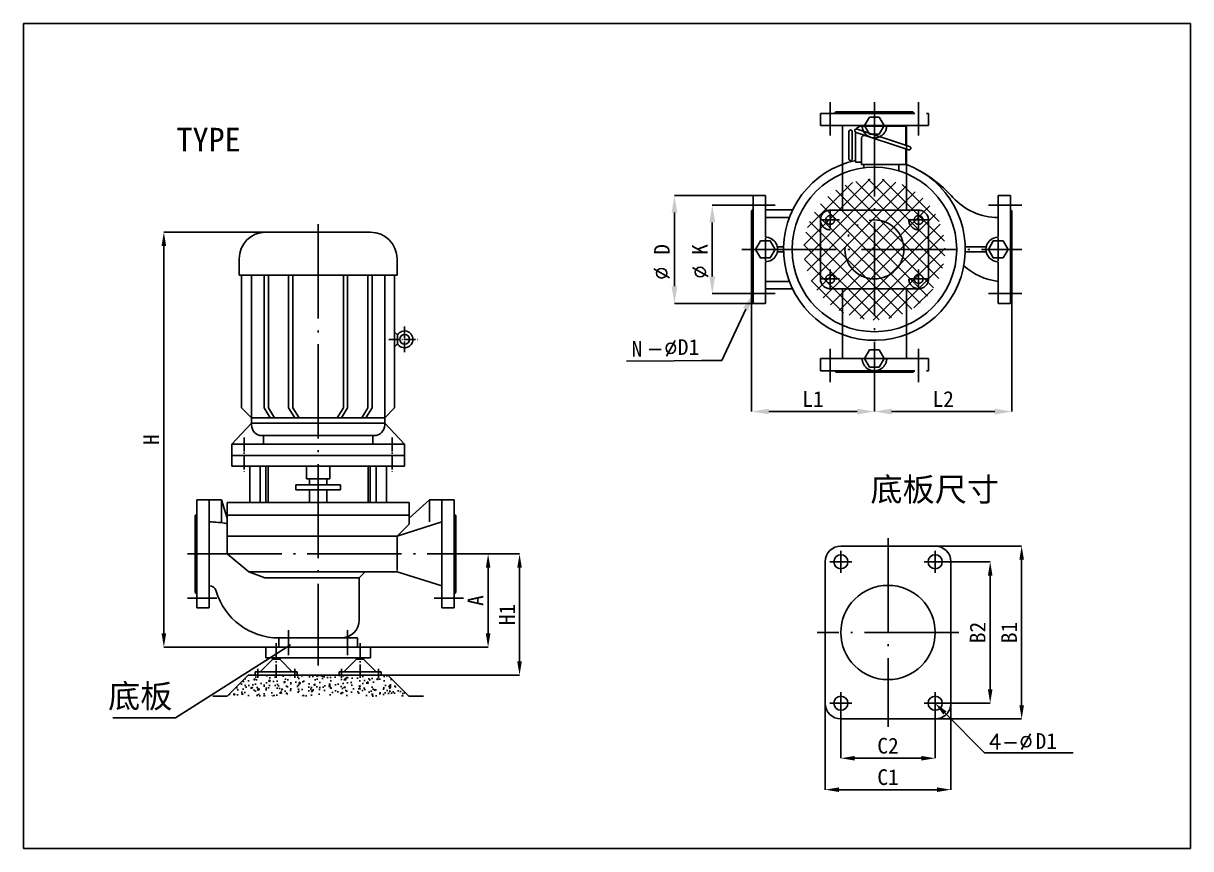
# Model space of a CAD drawing. Extents: x 1620 to 2878, y -792 to 791.
# Drawn here: x 2577.9 to 2874.9, y 119.1 to 329.1 of the extents above; entities that cross this region are included whole.
import ezdxf
from ezdxf.enums import TextEntityAlignment as Align

# ---------------------------------------------------------------- set-up
doc = ezdxf.new("R2010")
doc.units = 0
doc.header["$MEASUREMENT"] = 0
doc.linetypes.add('ACAD_ISO05W100', pattern=[34, 24, -3, 0.5, -3, 0.5, -3])
doc.linetypes.add('CEN', pattern=[30.5, 24, -3, 0.5, -3])
doc.layers.get('0').update_dxf_attribs({"linetype": 'CONTINUOUS'})
for name, color, linetype in [('BZ', 7, 'CONTINUOUS'), ('CS', 3, 'CONTINUOUS'), ('DH', 1, 'CEN'), ('X', 6, 'ACAD_ISO05W100')]:
    doc.layers.add(name, color=color, linetype=linetype)
doc.styles.add('HZTXT', font='txt.shx', dxfattribs={"bigfont": 'hztxt.shx'})
doc.styles.get("Standard").update_dxf_attribs({"font": 'SimSun.ttf', "width": 0.6})

# ---------------------------------------------------------------- blocks, each defined once
blk = doc.blocks.new('KQLDJK2')
at = {"layer": 'BZ'}
h = blk.add_hatch(dxfattribs=at)
h.set_pattern_fill('ANSI37', color=256, scale=138.896405, style=0)
h.set_pattern_definition([(45, (-749.856, -271.13), (-12.27682, 12.27682), []), (135, (-749.856, -271.13), (-12.27682, -12.27682), [])])
h.paths.add_polyline_path([(0, 120.4, 0.414214), (-120.4, 0), (0, 0)])
h.paths.add_polyline_path([(0, 120.4), (0, 0), (120.4, 0, 0.414214)])
h.paths.add_polyline_path([(120.4, 0), (0, 0), (0, -120.4, 0.414214)])
h.paths.add_polyline_path([(0, 0), (-120.4, 0, 0.414214), (0, -120.4)])
at = {"layer": 'CS'}
for p, q in [((-43.4, 201.1), (-43.4, 154.3)), ((-37.8, 201.1), (-37.8, 154.3)), ((-32, 199.9), (-32, 148.6)), ((-31.3, 199.5), (57.9, 169.8)), ((-29.3, 205.4), (59.9, 175.7)), ((-22.8, 210), (53.7, 210)), ((53.7, 210), (53.7, 177.8)), ((-21.9, 190), (-21.9, 144.7)), ((53.7, 171.2), (53.7, 144.7)), ((-32, 148.6), (-21.9, 148.6)), ((-21.9, 144.7), (53.7, 144.7)), ((-17.9, 144.7), (-17.9, 139.1)), ((41.6, 144.7), (41.6, 134))]:
    blk.add_line(p, q, dxfattribs=at)
blk.add_circle((0, 0), 140.3, dxfattribs=at)
for centre, radius, start, end in [((-40.6, 201.1), 2.77, 0, 180), ((-30.3, 202.5), 3.11, 71.5855, 251.5855), ((-22.8, 200.7), 9.26, 90, 148.719), ((-17.3, 190), 4.63, 71.5855, 180), ((58.9, 172.8), 3.11, 251.5855, 71.5855), ((0, 0), 155, 101.9225, 69.7276), ((-40.6, 154.3), 2.77, 180, 0)]:
    blk.add_arc(centre, radius, start, end, dxfattribs=at)
blk = doc.blocks.new('KQLDH')
at = {"layer": 'CS'}
for p, q in [((5.8, 9.1), (0, 14.9)), ((5.8, 9.1), (5.8, -9.1)), ((5.8, -9.1), (0, -14.9))]:
    blk.add_line(p, q, dxfattribs=at)
blk.add_circle((20.4, 0), 10, dxfattribs=at)
blk.add_arc((20.4, 0), 17.2, 211.991, 148.009, dxfattribs=at)
at = {"layer": 'DH'}
for p, q in [((20.4, 26.2), (20.4, -26.2)), ((-11.9, 0), (46.6, 0))]:
    blk.add_line(p, q, dxfattribs=at)
blk = doc.blocks.new('KQLDZ')
at = {"layer": 'BZ'}
h = blk.add_hatch(dxfattribs=at)
h.set_pattern_fill('AR-CONC', color=256, scale=3, style=0)
h.set_pattern_definition([(50, (-139.212, -109.635), (21.5178, -1.8826), [2.25, -24.75]), (355, (-139.212, -109.635), (-4.1625, 22.5658), [1.8, -19.8]), (100.451, (-137.419, -109.792), (17.3553, 20.6832), [1.9122, -21.0343]), (46.184, (-139.212, -103.635), (32.0172, -4.9656), [3.375, -37.125]), (96.636, (-136.544, -104.05), (28.04, 29.2235), [2.8683, -31.5514]), (351.184, (-139.21, -103.635), (28.04, 29.2236), [2.7, -29.7]), (21, (-136.212, -105.135), (17.9072, -12.0786), [2.25, -24.75]), (326, (-136.212, -105.135), (7.2995, 21.7545), [1.8, -19.8]), (71.451, (-134.72, -106.142), (25.2067, 9.6759), [1.9122, -21.0343]), (37.5, (-139.212, -109.635), (0.3648, 9.98682), [0, -19.56, 0, -20.1, 0, -19.875]), (7.5, (-139.212, -109.635), (7.8921, 11.83235), [0, -11.46, 0, -19.11, 0, -7.575]), (327.5, (-145.902, -109.635), (16.01467, -0.67665), [0, -7.5, 0, -23.4, 0, -31.05]), (317.5, (-148.902, -109.635), (17.4956, 3.00315), [0, -9.75, 0, -15.54, 0, -22.05])])
h.paths.add_polyline_path([(-100, -40), (-130, -70), (130, -70), (100, -40)])
at = {"layer": 'CS'}
for p, q in [((-75, 0), (75, 0)), ((-75, 0), (-75, -15)), ((75, -15), (-75, -15)), ((-65, -15), (-65, -17)), ((-65, -16), (-55, -16)), ((-55, -15), (-55, -17)), ((55, -15), (55, -17)), ((65, -16), (55, -16)), ((65, -15), (65, -17)), ((75, 0), (75, -15)), ((-65, -17), (-83, -35)), ((-65, -17), (-55, -17)), ((-55, -17), (-37, -35)), ((55, -17), (37, -35)), ((65, -17), (55, -17)), ((65, -17), (83, -35)), ((-100, -40), (-130, -70)), ((-100, -40), (100, -40)), ((-90, -35), (-30, -35)), ((-90, -35), (-90, -40)), ((-30, -35), (-30, -40)), ((90, -35), (30, -35)), ((30, -35), (30, -40)), ((90, -35), (90, -40)), ((100, -40), (130, -70)), ((-130, -70), (-150.8, -70)), ((130, -70), (150.8, -70))]:
    blk.add_line(p, q, dxfattribs=at)
at = {"layer": 'DH'}
for p, q in [((-60, 5.9), (-60, -44)), ((60, 5.9), (60, -44)), ((-86.5, -30.7), (-86.5, -44)), ((-33.5, -30.7), (-33.5, -44)), ((33.5, -30.7), (33.5, -44)), ((86.5, -30.7), (86.5, -44))]:
    blk.add_line(p, q, dxfattribs=at)
blk = doc.blocks.new('KQLDJK1')
at = {"layer": 'CS'}
for p, q in [((-89.6, 0), (89.6, 0)), ((-134.6, -45), (-134.6, -72.1)), ((134.6, -45), (134.6, -72.1)), ((-134.6, -72.1), (134.6, -72.1)), ((-130.4, -72.1), (-130.4, -294.8)), ((-113.6, -72.1), (-113.6, -323.5)), ((-92.1, -72.1), (-92.1, -294.8)), ((-84.9, -72.1), (-84.9, -294.8)), ((-50.3, -72.1), (-50.3, -294.8)), ((-43.1, -72.1), (-43.1, -294.8)), ((43.1, -72.1), (43.1, -294.8)), ((50.3, -72.1), (50.3, -294.8)), ((84.9, -72.1), (84.9, -294.8)), ((92.1, -72.1), (92.1, -294.8)), ((113.6, -72.1), (113.6, -323.5)), ((130.4, -72.1), (130.4, -294.8)), ((-113.6, -311.5), (-130.4, -294.8)), ((-113.6, -311.5), (113.6, -311.5)), ((-92.1, -294.8), (-81.5, -311.5)), ((-84.9, -294.8), (-74.3, -311.5)), ((-50.3, -294.8), (-39.7, -311.5)), ((-43.1, -294.8), (-32.5, -311.5)), ((43.1, -294.8), (32.5, -311.5)), ((50.3, -294.8), (39.7, -311.5)), ((84.9, -294.8), (74.3, -311.5)), ((92.1, -294.8), (81.5, -311.5)), ((113.6, -311.5), (130.4, -294.8)), ((-147.3, -355.6), (-113.6, -320.7)), ((-113.6, -320.7), (113.6, -320.7)), ((147.3, -355.6), (113.6, -320.7)), ((-95.6, -341.5), (95.6, -341.5)), ((-93.3, -341.5), (-93.3, -355.6)), ((93.3, -341.5), (93.3, -355.6)), ((-147.3, -355.6), (147.3, -355.6)), ((-147.3, -355.6), (-147.3, -393)), ((147.3, -355.6), (147.3, -393)), ((-147.3, -374.6), (147.3, -374.6)), ((-147.3, -393), (147.3, -393)), ((-116.6, -393), (-116.6, -453.9)), ((-98.8, -393), (-98.8, -453.9)), ((-89, -393), (-89, -453.9)), ((-85.4, -393), (-85.4, -453.9)), ((-19.8, -393), (-19.8, -414.1)), ((19.8, -393), (19.8, -414.1)), ((85.4, -393), (85.4, -453.9)), ((89, -393), (89, -453.9)), ((98.8, -393), (98.8, -453.9)), ((116.6, -393), (116.6, -453.9)), ((-38.1, -423.9), (38.1, -423.9)), ((-38.1, -423.9), (-38.1, -432.4)), ((-19.8, -414.1), (19.8, -414.1)), ((-14.8, -414.1), (-14.8, -423.9)), ((14.8, -414.1), (14.8, -423.9)), ((38.1, -423.9), (38.1, -432.4)), ((-38.1, -432.4), (38.1, -432.4)), ((-14.8, -432.4), (-14.8, -453.9)), ((14.8, -432.4), (14.8, -453.9)), ((-155, -453.9), (155, -453.9)), ((-155, -453.9), (-155, -540)), ((155, -453.9), (155, -490)), ((-155, -474.9), (155, -474.9)), ((135, -510), (155, -490)), ((-155, -510), (135, -510)), ((135, -512), (135, -568)), ((-155, -540), (-118, -570)), ((-118, -570), (135, -570)), ((-90.9, -580), (-118, -570)), ((70, -580), (-90.9, -580)), ((70, -580), (80, -570))]:
    blk.add_line(p, q, dxfattribs=at)
for centre, radius, start, end in [((-89.6, -45), 45, 90, 180), ((89.6, -45), 45, 0, 90), ((-95.6, -323.5), 18, 180, 270), ((95.6, -323.5), 18, 270, 0)]:
    blk.add_arc(centre, radius, start, end, dxfattribs=at)
at = {"layer": 'DH'}
for p, q in [((-126.3, -344.4), (-126.3, -404.7)), ((126.3, -344.4), (126.3, -404.7))]:
    blk.add_line(p, q, dxfattribs=at)

msp = doc.modelspace()

# ---------------------------------------------------------------- linework, layer by layer
at = {"layer": 'BZ'}
for p, q in [((2577.91879, 329.13493), (2577.91879, 119.13493)), ((2874.91879, 329.13493), (2577.91879, 329.13493)), ((2874.91879, 119.13493), (2874.91879, 329.13493)), ((2763.58376, 285.35625), (2743.58376, 285.35625)), ((2760.70876, 282.85625), (2753.20876, 282.85625)), ((2743.58376, 280.98125), (2743.58376, 262.23125)), ((2753.20876, 264.73125), (2753.20876, 278.48125)), ((2652.91879, 276.00993), (2613.66879, 276.00993)), ((2613.66879, 173.88493), (2613.66879, 272.50993)), ((2763.20876, 271.60625), (2763.20876, 230.35625)), ((2829.45876, 271.60625), (2829.45876, 230.35625)), ((2760.70876, 260.35625), (2753.20876, 260.35625)), ((2763.58376, 257.85625), (2743.58376, 257.85625)), ((2761.7348, 256.39115), (2755.65966, 243.36298)), ((2755.65966, 243.36298), (2731.39968, 243.18129)), ((2751.28466, 243.36298), (2750.50341, 243.36298)), ((2755.65966, 243.36298), (2751.28466, 243.36298)), ((2794.45876, 240.35625), (2794.45876, 230.35625)), ((2794.45876, 240.35625), (2794.45876, 230.35625)), ((2767.58376, 230.35625), (2790.08376, 230.35625)), ((2798.83376, 230.35625), (2825.08376, 230.35625)), ((2809.91879, 196.13493), (2831.91879, 196.13493)), ((2688.16879, 194.13493), (2696.16879, 194.13493)), ((2696.16879, 194.13493), (2704.16879, 194.13493)), ((2696.16879, 173.88493), (2696.16879, 190.63493)), ((2704.16879, 166.77382), (2704.16879, 190.63493)), ((2812.71879, 192.13493), (2823.91879, 192.13493)), ((2831.91879, 192.63493), (2831.91879, 155.63493)), ((2823.91879, 159.63493), (2823.91879, 188.63493)), ((2642.91879, 170.38493), (2613.66879, 170.38493)), ((2645.91879, 171.00993), (2616.66879, 152.38494)), ((2662.91879, 170.38493), (2696.16879, 170.38493)), ((2670.69656, 163.27382), (2704.16879, 163.27382)), ((2781.91879, 156.13493), (2781.91879, 134.13493)), ((2785.91879, 156.13493), (2785.91879, 142.13493)), ((2809.91879, 156.13493), (2809.91879, 142.13493)), ((2812.71879, 156.13493), (2823.91879, 156.13493)), ((2813.91879, 156.13493), (2813.91879, 134.13493)), ((2616.66879, 152.38494), (2600.66879, 152.38494)), ((2809.91879, 152.13493), (2831.91879, 152.13493)), ((2812.39366, 153.66006), (2822.50529, 143.54843)), ((2822.50529, 143.54843), (2826.00529, 143.54843)), ((2822.50529, 143.54843), (2845.02643, 143.53896)), ((2826.00529, 143.54843), (2826.63029, 143.54843)), ((2789.41879, 142.13493), (2806.41879, 142.13493)), ((2785.41879, 134.13493), (2810.41879, 134.13493)), ((2577.91879, 119.13493), (2874.91879, 119.13493))]:
    msp.add_line(p, q, dxfattribs=at)
for points in [[(2742.85459, 280.98125), (2744.31292, 280.98125), (2743.58376, 285.35625)], [(2752.47959, 278.48125), (2753.93792, 278.48125), (2753.20876, 282.85625)], [(2613.08545, 272.50993), (2614.25212, 272.50993), (2613.66879, 276.00993)], [(2752.47959, 264.73125), (2753.93792, 264.73125), (2753.20876, 260.35625)], [(2742.85459, 262.23125), (2744.31292, 262.23125), (2743.58376, 257.85625)], [(2761.07395, 256.69931), (2762.39565, 256.08299), (2763.58376, 260.35625)], [(2767.58376, 231.08541), (2767.58376, 229.62708), (2763.20876, 230.35625)], [(2790.08376, 231.08541), (2790.08376, 229.62708), (2794.45876, 230.35625)], [(2798.83376, 231.08541), (2798.83376, 229.62708), (2794.45876, 230.35625)], [(2825.08376, 231.08541), (2825.08376, 229.62708), (2829.45876, 230.35625)], [(2831.33545, 192.63493), (2832.50212, 192.63493), (2831.91879, 196.13493)], [(2695.58545, 190.63493), (2696.75212, 190.63493), (2696.16879, 194.13493)], [(2703.58545, 190.63493), (2704.75212, 190.63493), (2704.16879, 194.13493)], [(2823.33545, 188.63493), (2824.50212, 188.63493), (2823.91879, 192.13493)], [(2613.08545, 173.88493), (2614.25212, 173.88493), (2613.66879, 170.38493)], [(2695.58545, 173.88493), (2696.75212, 173.88493), (2696.16879, 170.38493)], [(2703.58545, 166.77382), (2704.75212, 166.77382), (2704.16879, 163.27382)], [(2823.33545, 159.63493), (2824.50212, 159.63493), (2823.91879, 156.13493)], [(2811.98118, 153.24758), (2812.80614, 154.07254), (2809.91879, 156.13493)], [(2831.33545, 155.63493), (2832.50212, 155.63493), (2831.91879, 152.13493)], [(2789.41879, 142.71827), (2789.41879, 141.5516), (2785.91879, 142.13493)], [(2806.41879, 142.71827), (2806.41879, 141.5516), (2809.91879, 142.13493)], [(2785.41879, 134.71827), (2785.41879, 133.5516), (2781.91879, 134.13493)], [(2810.41879, 134.71827), (2810.41879, 133.5516), (2813.91879, 134.13493)]]:
    msp.add_solid(points, dxfattribs=at)
at = {"layer": 'CS'}
for p, q in [((2763.58376, 285.35625), (2766.70876, 285.35625)), ((2763.58376, 285.35625), (2763.58376, 257.85625)), ((2766.70876, 285.35625), (2766.70876, 274.73125)), ((2829.08376, 285.35625), (2825.95876, 285.35625)), ((2825.95876, 285.35625), (2825.95876, 274.73125)), ((2829.08376, 285.35625), (2829.08376, 257.85625)), ((2763.20876, 281.41875), (2763.58376, 281.79375)), ((2763.20876, 281.41875), (2763.20876, 261.79375)), ((2766.70876, 281.66875), (2773.63781, 281.66875)), ((2766.70876, 279.73125), (2772.80812, 279.73125)), ((2829.45876, 281.41875), (2829.08376, 281.79375)), ((2829.45876, 281.41875), (2829.45876, 261.79375)), ((2769.89564, 272.23125), (2771.3422, 272.23125)), ((2769.89564, 270.98125), (2771.3422, 270.98125)), ((2822.77187, 272.23125), (2817.57531, 272.23125)), ((2822.77187, 270.98125), (2817.57531, 270.98125)), ((2766.70876, 257.85625), (2766.70876, 268.48125)), ((2825.95876, 257.85625), (2825.95876, 268.48125)), ((2763.20876, 261.79375), (2763.58376, 261.41875)), ((2766.70876, 263.48125), (2772.80812, 263.48125)), ((2766.70876, 261.54375), (2773.63781, 261.54375)), ((2829.45876, 261.79375), (2829.08376, 261.41875)), ((2763.58376, 257.85625), (2766.70876, 257.85625)), ((2829.08376, 257.85625), (2825.95876, 257.85625)), ((2622.04379, 207.88493), (2628.29379, 207.88493)), ((2622.04379, 207.88493), (2622.04379, 180.38493)), ((2625.16879, 207.88493), (2625.16879, 180.38493)), ((2628.29379, 207.88493), (2628.29379, 202.05878)), ((2628.29379, 207.88493), (2629.79379, 203.23216)), ((2681.29379, 207.88493), (2676.04379, 203.23216)), ((2687.54379, 207.88493), (2681.29379, 207.88493)), ((2681.29379, 202.25993), (2681.29379, 207.88493)), ((2684.41879, 207.88493), (2684.41879, 180.38493)), ((2687.54379, 207.88493), (2687.54379, 180.38493)), ((2621.66879, 203.94744), (2622.04379, 204.32244)), ((2621.66879, 203.94744), (2621.66879, 184.32244)), ((2673.05992, 198.68355), (2684.41879, 202.25993)), ((2687.91879, 203.94743), (2687.54379, 204.32243)), ((2687.91879, 203.94743), (2687.91879, 184.32243)), ((2809.91879, 196.13493), (2785.91879, 196.13493)), ((2781.91879, 156.13493), (2781.91879, 192.13493)), ((2813.91879, 156.13493), (2813.91879, 192.13493)), ((2663.36234, 188.07012), (2663.36234, 177.30855)), ((2673.05992, 189.58632), (2684.41879, 186.00993)), ((2621.66879, 184.32244), (2622.04379, 183.94744)), ((2687.91879, 184.32243), (2687.54379, 183.94743)), ((2622.04379, 180.38493), (2625.16879, 180.38493)), ((2687.54379, 180.38493), (2684.41879, 180.38493)), ((2642.91879, 170.38493), (2642.91879, 172.75993)), ((2642.91879, 172.75993), (2662.91879, 172.75993)), ((2662.91879, 172.75993), (2662.91879, 170.38493)), ((2662.91879, 170.38493), (2642.91879, 170.38493)), ((2809.91879, 152.13493), (2785.91879, 152.13493))]:
    msp.add_line(p, q, dxfattribs=at)
for points in [[(2765.45876, 273.77131), (2764.20876, 271.60625), (2765.45876, 269.44118), (2767.95876, 269.44118), (2769.20876, 271.60625), (2767.95876, 273.77131)], [(2824.70876, 273.77131), (2823.45876, 271.60625), (2824.70876, 269.44118), (2827.20876, 269.44118), (2828.45876, 271.60625), (2827.20876, 273.77131)]]:
    msp.add_lwpolyline(points, close=True, dxfattribs=at)
for centre, radius in [((2785.91879, 192.13493), 1.8), ((2809.91879, 192.13493), 1.8), ((2797.91879, 174.13493), 12), ((2785.91879, 156.13493), 1.8), ((2809.91879, 156.13493), 1.8)]:
    msp.add_circle(centre, radius, dxfattribs=at)
for centre, radius, start, end in [((2788.67751, 261.59283), 34.6875, 42.1272989, 59.9999997), ((2825.95876, 295.3113), 15.58005, 222.1272989, 270), ((2766.70876, 271.60625), 3.125, 269.9999997, 89.9999999), ((2825.95876, 271.60625), 3.125, 89.9999999, 269.9999997), ((2827.85914, 279.34165), 15.97385, 228.167446, 263.167446), ((2625.16879, 177.88494), 24.375, 79.062179, 89.9999998), ((2785.91879, 192.13493), 4, 89.9999999, 179.9999998), ((2809.91879, 192.13493), 4, 0, 89.9999999), ((2625.16879, 184.12078), 1.88915, 16.5188757, 90), ((2642.91879, 189.38494), 16.625, 196.5188757, 269.9999997), ((2658.81372, 177.30855), 4.54861, 269.9999999, 359.9999998), ((2785.91879, 156.13493), 4, 179.9999998, 269.9999997), ((2809.91879, 156.13493), 4, 269.9999997, 0)]:
    msp.add_arc(centre, radius, start, end, dxfattribs=at)
at = {"layer": 'DH'}
for p, q in [((2783.20876, 309.10625), (2783.20876, 300.60625)), ((2794.45876, 309.10625), (2794.45876, 237.85625)), ((2805.70876, 309.10625), (2805.70876, 300.60625)), ((2791.58376, 303.10625), (2797.33376, 303.10625)), ((2760.70876, 282.85625), (2769.20876, 282.85625)), ((2831.95876, 282.85625), (2823.45876, 282.85625)), ((2783.20876, 281.48125), (2783.20876, 276.73125)), ((2805.70876, 281.48125), (2805.70876, 276.73125)), ((2652.91879, 278.00993), (2652.91879, 165.71827)), ((2780.83376, 279.10625), (2785.58376, 279.10625)), ((2803.33376, 279.10625), (2808.08376, 279.10625)), ((2766.70876, 274.48125), (2766.70876, 268.73125)), ((2825.95876, 274.48125), (2825.95876, 268.73125)), ((2760.70876, 271.60625), (2831.95876, 271.60625)), ((2783.20876, 266.48125), (2783.20876, 261.73125)), ((2805.70876, 266.48125), (2805.70876, 261.73125)), ((2780.83376, 264.10625), (2785.58376, 264.10625)), ((2803.33376, 264.10625), (2808.08376, 264.10625)), ((2760.70876, 260.35625), (2769.20876, 260.35625)), ((2831.95876, 260.35625), (2823.45876, 260.35625)), ((2783.20876, 237.85625), (2783.20876, 246.35625)), ((2791.58376, 243.85625), (2797.33376, 243.85625)), ((2805.70876, 237.85625), (2805.70876, 246.35625)), ((2797.91879, 198.13493), (2797.91879, 150.13493)), ((2619.66879, 194.13494), (2689.91879, 194.13493)), ((2785.91879, 194.93493), (2785.91879, 189.33493)), ((2809.91879, 194.93493), (2809.91879, 189.33493)), ((2788.71879, 192.13493), (2783.11879, 192.13493)), ((2812.71879, 192.13493), (2807.11879, 192.13493)), ((2619.66879, 182.88493), (2627.16879, 182.88493)), ((2689.91879, 182.88493), (2682.41879, 182.88493)), ((2645.41879, 168.38493), (2645.41879, 174.75993)), ((2660.41879, 168.38493), (2660.41879, 174.75993)), ((2815.91879, 174.13493), (2779.91879, 174.13493)), ((2785.91879, 158.93493), (2785.91879, 153.33493)), ((2809.91879, 158.93493), (2809.91879, 153.33493)), ((2788.71879, 156.13493), (2783.11879, 156.13493)), ((2812.71879, 156.13493), (2807.11879, 156.13493))]:
    msp.add_line(p, q, dxfattribs=at)
at = {"layer": 'X'}
for p, q in [((2780.70876, 306.23125), (2780.70876, 303.10625)), ((2780.70876, 306.23125), (2808.20876, 306.23125)), ((2784.64626, 306.60625), (2784.27126, 306.23125)), ((2784.64626, 306.60625), (2804.27126, 306.60625)), ((2804.27126, 306.60625), (2804.64626, 306.23125)), ((2808.20876, 306.23125), (2808.20876, 303.10625)), ((2780.70876, 303.10625), (2797.58376, 303.10625)), ((2786.33376, 303.10625), (2786.33376, 281.60625)), ((2808.20876, 303.10625), (2791.33376, 303.10625)), ((2802.58376, 303.10625), (2802.58376, 281.60625)), ((2805.70876, 281.60625), (2783.20876, 281.60625)), ((2780.70876, 279.10625), (2780.70876, 264.10625)), ((2808.20876, 279.10625), (2808.20876, 264.10625)), ((2805.70876, 261.60625), (2783.20876, 261.60625)), ((2786.33376, 243.85625), (2786.33376, 261.60625)), ((2802.58376, 243.85625), (2802.58376, 261.60625)), ((2780.70876, 240.73125), (2780.70876, 243.85625)), ((2780.70876, 243.85625), (2797.58376, 243.85625)), ((2808.20876, 243.85625), (2791.33376, 243.85625)), ((2808.20876, 240.73125), (2808.20876, 243.85625)), ((2780.70876, 240.73125), (2808.20876, 240.73125)), ((2784.64626, 240.35625), (2784.27126, 240.73125)), ((2804.27126, 240.35625), (2804.64626, 240.73125)), ((2784.64626, 240.35625), (2804.27126, 240.35625))]:
    msp.add_line(p, q, dxfattribs=at)
for points in [[(2793.20876, 305.27131), (2791.95876, 303.10625), (2793.20876, 300.94118), (2795.70876, 300.94118), (2796.95876, 303.10625), (2795.70876, 305.27131)], [(2793.20876, 246.02131), (2791.95876, 243.85625), (2793.20876, 241.69118), (2795.70876, 241.69118), (2796.95876, 243.85625), (2795.70876, 246.02131)]]:
    msp.add_lwpolyline(points, close=True, dxfattribs=at)
for centre, radius in [((2783.20876, 279.10625), 1.125), ((2805.70876, 279.10625), 1.125), ((2794.45876, 271.60625), 7.5), ((2783.20876, 264.10625), 1.125), ((2805.70876, 264.10625), 1.125)]:
    msp.add_circle(centre, radius, dxfattribs=at)
for centre, radius, start, end in [((2794.45876, 303.10625), 3.125, 179.9999998, 0), ((2783.20876, 279.10625), 2.5, 89.9999999, 179.9999998), ((2805.70876, 279.10625), 2.5, 0, 89.9999999), ((2783.20876, 279.10625), 2.5, 179.9999998, 269.9999997), ((2805.70876, 279.10625), 2.5, 179.9999998, 269.9999997), ((2783.20876, 264.10625), 2.5, 179.9999998, 269.9999997), ((2805.70876, 264.10625), 2.5, 179.9999998, 269.9999997), ((2805.70876, 264.10625), 2.5, 269.9999997, 0), ((2794.45876, 243.85625), 3.125, 179.9999998, 0)]:
    msp.add_arc(centre, radius, start, end, dxfattribs=at)

# ---------------------------------------------------------------- block references
at = {"layer": 'DH'}
for name, p, xscale, yscale, zscale in [('KQLDJK2', (2794.45876, 271.60625), 0.1491935483870748, 0.1491935483871032, 0.1491935483870975), ('KQLDJK1', (2652.91879, 276.00993), 0.1491935483870748, 0.1516203703703809, 0.149193548387097), ('KQLDH', (2672.36726, 248.71827), 0.125, 0.125, 0.125), ('KQLDZ', (2652.91879, 170.38493), 0.1777777777779193, 0.1777777777777771, 0.177777777777778)]:
    msp.add_blockref(name, p, dxfattribs=dict(at, xscale=xscale, yscale=yscale, zscale=zscale))

# ---------------------------------------------------------------- texts
at = {"style": 'HZTXT'}
for p in [(2742.31856, 263.81753), (2752.15229, 264.14506)]:
    msp.add_text('%%c', height=4, rotation=90, dxfattribs=at).set_placement(p)
for s, p in [('-%%c', (2736.45982, 244.45495)), ('4-%%c', (2823.43392, 144.35613))]:
    msp.add_text(s, height=4, dxfattribs=at).set_placement(p)
for s, p in [('底板尺寸', (2793.4327, 207.54674)), ('底板', (2599.47703, 154.95))]:
    msp.add_text(s, height=6).set_placement(p)
for tag, p, height in [('TYPE', (2616.88849, 296.55663), 6), ('D1', (2744.43769, 244.76903), 4), ('D1', (2835.46557, 144.52382), 4)]:
    msp.add_attdef(tag, p, '', height=height)
for tag, p in [('D', (2743.58376, 271.60625)), ('K', (2753.20876, 271.60625)), ('H', (2613.66879, 223.19743)), ('A', (2696.16879, 182.25993)), ('H1', (2704.16879, 178.70438)), ('B2', (2823.91879, 174.13493)), ('B1', (2831.91879, 174.13493))]:
    msp.add_attdef(tag, text='', height=4, rotation=90).set_placement(p, align=Align.BOTTOM_CENTER)
msp.add_attdef('N', text='', height=4).set_placement((2735.37967, 244.33916), align=Align.RIGHT)
for tag, p in [('L1', (2778.83376, 230.35625)), ('L2', (2811.95876, 230.35625)), ('C2', (2797.91879, 142.13493)), ('C1', (2797.91879, 134.13493))]:
    msp.add_attdef(tag, text='', height=4).set_placement(p, align=Align.BOTTOM_CENTER)

doc.saveas('drawing.dxf')
